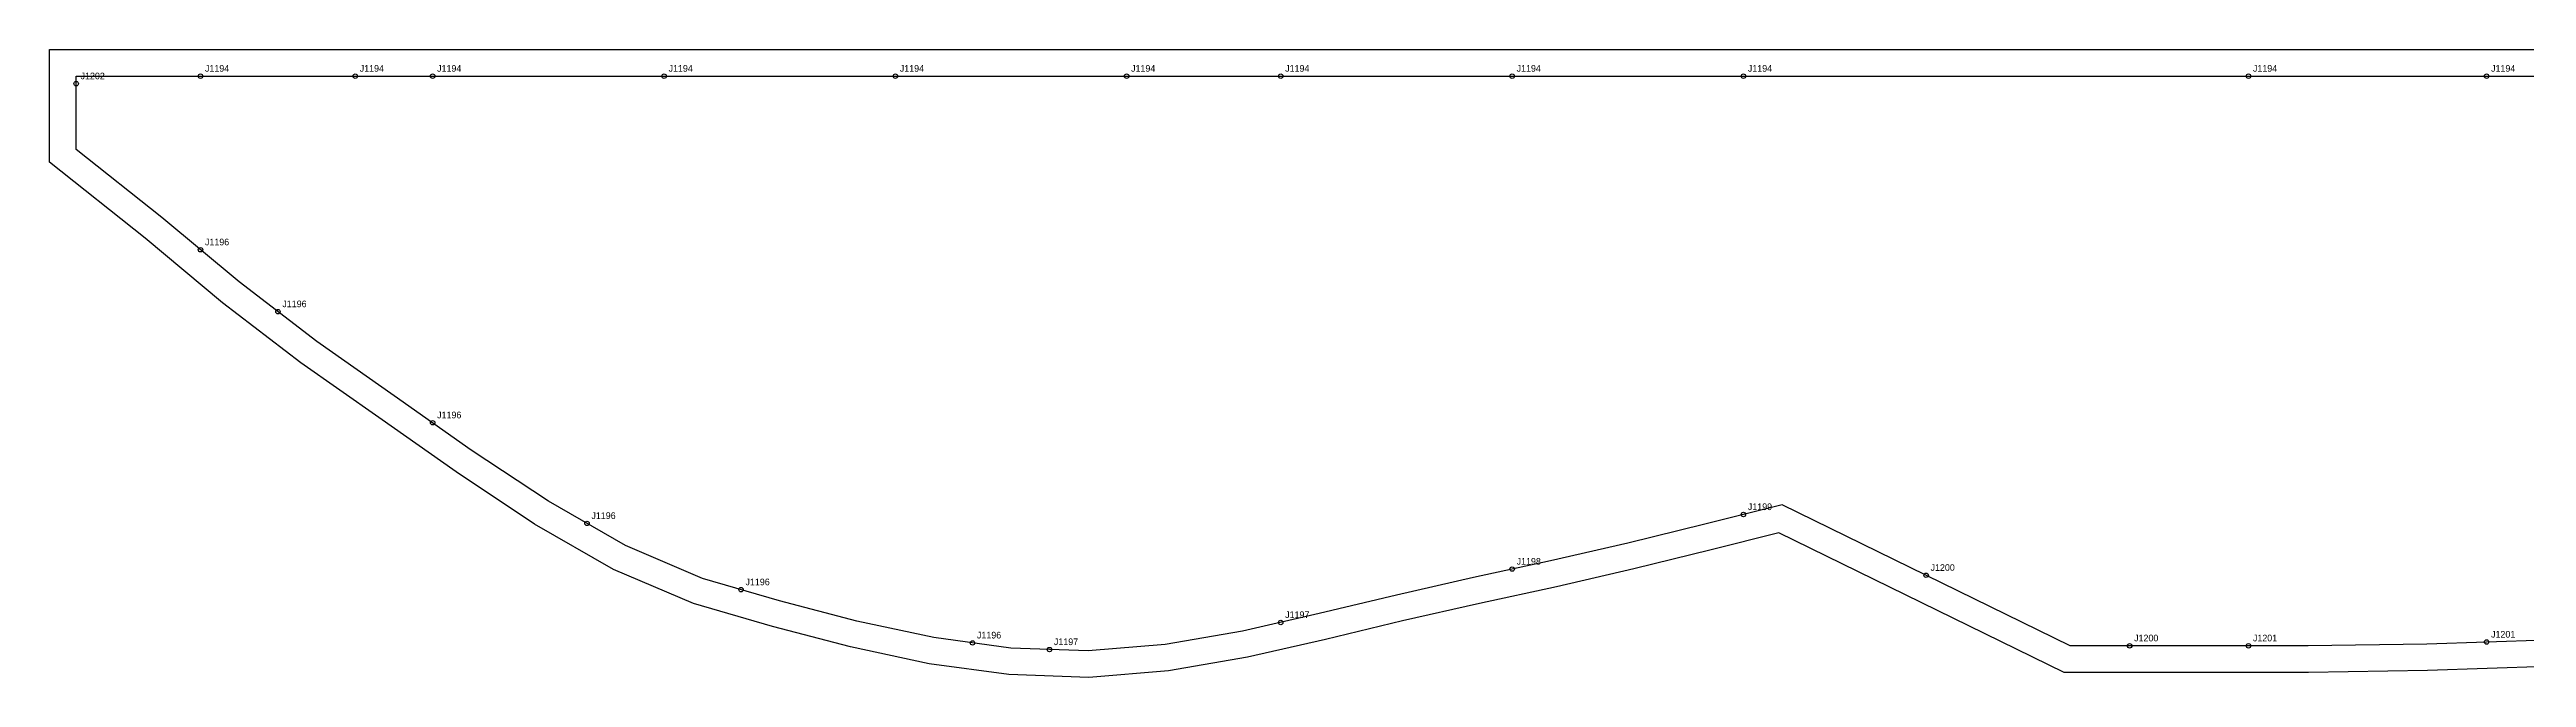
# Model space of a CAD drawing. Header units: millimetres. Extents: x -12 to 2315, y -271 to 12.
# Drawn here: x -12 to 1105, y -271 to 12 of the extents above; entities that cross this region are included whole.
import ezdxf

# ---------------------------------------------------------------- set-up
doc = ezdxf.new("R2010")
doc.units = ezdxf.units.MM
for name, color, linetype in [('CUT', 1, 'Continuous'), ('LABEL', 7, 'Continuous'), ('NOTCH', 2, 'Continuous'), ('SEW', 5, 'Continuous')]:
    doc.layers.add(name, color=color, linetype=linetype)

msp = doc.modelspace()

# ---------------------------------------------------------------- linework, layer by layer
at = {"layer": 'CUT'}
msp.add_lwpolyline([(1114.4, -266.3), (1060.6, -268.1), (1006.8, -268.9), (953, -268.9), (896.6, -268.9), (768, -206), (737.5, -213.7), (702.6, -222.2), (667.7, -230.3), (632.9, -237.8), (598.3, -245.6), (563.5, -254.1), (528.3, -262.1), (492.7, -268.2), (456.7, -271.2), (420.6, -269.9), (384.8, -265), (349.3, -257.4), (314.1, -248.2), (278.5, -237.8), (242.4, -222.5), (206.7, -202), (171.4, -178.5), (136.5, -154), (101.4, -129.3), (66, -102.2), (31.1, -73.1), (-12, -38.8), (-12, -26.8), (-12, -20.3), (-12, -13.7), (-12, -6.9), (-12, 12), (-12, 12), (38.7, 12), (73.5, 12), (108.5, 12), (143.4, 12), (178.2, 12), (213, 12), (247.8, 12), (282.5, 12), (317.3, 12), (352.1, 12), (386.9, 12), (421.6, 12), (456.4, 12), (491.2, 12), (526, 12), (560.7, 12), (595.5, 12), (630.3, 12), (665, 12), (699.8, 12), (734.6, 12), (769.4, 12), (899.4, 12), (953, 12), (1006.7, 12), (1060.3, 12), (1114, 12)], dxfattribs=at)
at = {"layer": 'NOTCH'}
for centre in [(56.1, 0), (125.9, 0), (160.8, 0), (265.2, 0), (369.5, 0), (473.8, 0), (543.3, 0), (647.7, 0), (752, 0), (979.8, 0), (1087.2, 0), (0, -3.4), (56.1, -78.3), (91, -106.2), (160.8, -156.3), (230.4, -201.7), (752, -197.7), (647.7, -222.3), (299.9, -231.6), (834.4, -225.1), (543.3, -246.4), (404.3, -255.6), (926.2, -256.9), (979.8, -256.9), (1087.2, -255.2), (439, -258.6)]:
    msp.add_circle(centre, 1, dxfattribs=at)
at = {"layer": 'SEW'}
msp.add_lwpolyline([(1114, -254.3), (1060.3, -256.1), (1006.7, -256.9), (953, -256.9), (899.4, -256.9), (769.4, -193.3), (734.6, -202.1), (699.8, -210.6), (665, -218.6), (630.3, -226.1), (595.5, -234), (560.7, -242.4), (526, -250.3), (491.2, -256.3), (456.4, -259.2), (421.6, -258), (386.9, -253.2), (352.1, -245.8), (317.3, -236.6), (282.5, -226.5), (247.8, -211.7), (213, -191.7), (178.2, -168.6), (143.4, -144.1), (108.5, -119.6), (73.5, -92.8), (38.7, -63.8), (0, -33), (0, -26.8), (0, -20.3), (0, -13.7), (0, -6.9), (0, 0), (38.7, 0), (73.5, 0), (108.5, 0), (143.4, 0), (178.2, 0), (213, 0), (247.8, 0), (282.5, 0), (317.3, 0), (352.1, 0), (386.9, 0), (421.6, 0), (456.4, 0), (491.2, 0), (526, 0), (560.7, 0), (595.5, 0), (630.3, 0), (665, 0), (699.8, 0), (734.6, 0), (769.4, 0), (899.4, 0), (953, 0), (1006.7, 0), (1060.3, 0), (1114, 0)], dxfattribs=at)

# ---------------------------------------------------------------- texts
at = {"layer": 'LABEL'}
for s, p in [('J1202', (2, -1.4)), ('J1194', (58.1, 2)), ('J1194', (127.9, 2)), ('J1194', (162.8, 2)), ('J1194', (267.2, 2)), ('J1194', (371.5, 2)), ('J1194', (475.8, 2)), ('J1194', (545.3, 2)), ('J1194', (649.7, 2)), ('J1194', (754, 2)), ('J1194', (981.8, 2)), ('J1194', (1089.2, 2)), ('J1196', (58.1, -76.3)), ('J1196', (93, -104.2)), ('J1196', (162.8, -154.3)), ('J1196', (232.4, -199.7)), ('J1199', (754, -195.7)), ('J1198', (649.7, -220.3)), ('J1200', (836.4, -223.1)), ('J1196', (301.9, -229.6)), ('J1197', (545.3, -244.4)), ('J1196', (406.3, -253.6)), ('J1197', (441, -256.6)), ('J1200', (928.2, -254.9)), ('J1201', (981.8, -254.9)), ('J1201', (1089.2, -253.2))]:
    msp.add_text(s, height=3, dxfattribs=at).set_placement(p)

doc.saveas('drawing.dxf')
